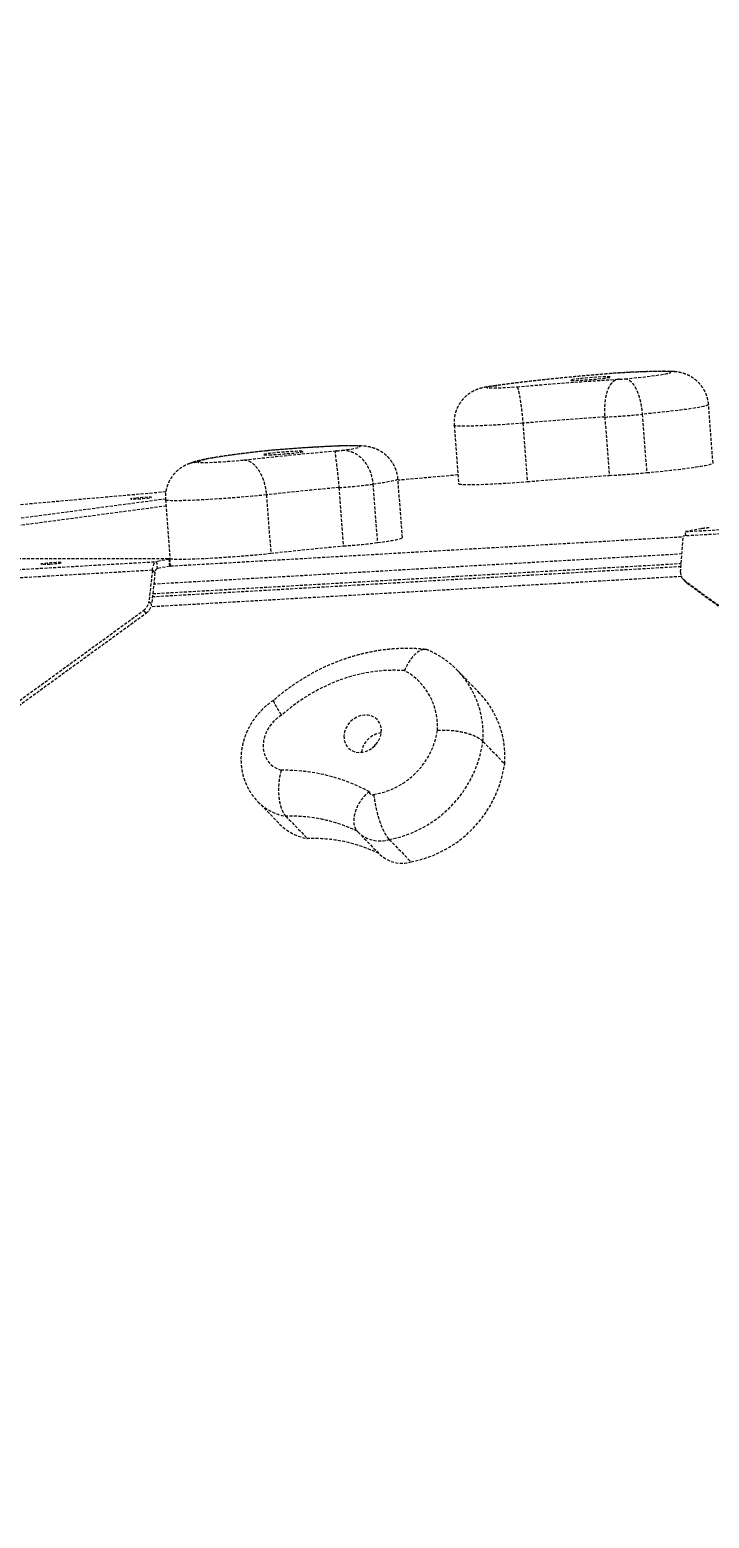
# Model space of a CAD drawing. Header units: millimetres. Extents: x -6061 to 5100, y -3651 to 3328.
# Drawn here: x -2573 to -2283, y -201 to 434 of the extents above; entities that cross this region are included whole.
import ezdxf

# ---------------------------------------------------------------- set-up
doc = ezdxf.new("R2010")
doc.units = ezdxf.units.MM
doc.linetypes.add('HIDDEN', pattern=[1.905, 1.27, -0.635])
for name, color, linetype in [('DIKOM_ОБЪЕКТ', 7, 'Continuous'), ('DIKOM_РАЗМЕР_ЗОНА', 7, 'Continuous'), ('DIKOM_РАЗМЕР_ОБЪЕКТА', 7, 'Continuous')]:
    doc.layers.add(name, color=color, linetype=linetype)
doc.styles.add('style1', font='arialbd.ttf', dxfattribs={"width": 0.8})
doc.dimstyles.new('1-50', dxfattribs={"dimtxt": 300, "dimasz": 200, "dimexe": 100, "dimexo": 0, "dimgap": 100, "dimtad": 1, "dimtxsty": 'style1', "dimcen": 200, "dimclrd": 7, "dimclre": 7, "dimclrt": 7, "dimadec": 1, "dimazin": 2, "dimtfac": 1, "dimtmove": 0, "dimatfit": 2, "dimfxl": 0, "dimlwd": 25, "dimlwe": 18, "dimarcsym": 0})

# ---------------------------------------------------------------- blocks, each defined once
blk = doc.blocks.new('*D0')
at = {"layer": 'Defpoints', "color": 0, "transparency": 16777216}
for p in [(3244.44, 1090.08), (-2954.24, -571.35), (3244.44, -1487.03)]:
    blk.add_point(p, dxfattribs=at)
at = {"layer": 'DIKOM_РАЗМЕР_ОБЪЕКТА', "color": 7, "lineweight": 18, "transparency": 16777216}
for p, q in [((3244.44, 1090.08), (3244.44, -1587.03)), ((-2954.24, -571.35), (-2954.24, -1587.03))]:
    blk.add_line(p, q, dxfattribs=at)
at = {"layer": 'DIKOM_РАЗМЕР_ОБЪЕКТА', "color": 7, "lineweight": 25, "transparency": 16777216}
blk.add_line((-2754.24, -1487.03), (3044.44, -1487.03), dxfattribs=at)
at = {"layer": 'DIKOM_РАЗМЕР_ОБЪЕКТА', "color": 7, "transparency": 16777216}
for points in [[(-2754.24, -1453.69), (-2754.24, -1520.36), (-2954.24, -1487.03)], [(3044.44, -1453.69), (3044.44, -1520.36), (3244.44, -1487.03)]]:
    blk.add_solid(points, dxfattribs=at)
at = {"layer": 'DIKOM_РАЗМЕР_ОБЪЕКТА', "color": 7, "transparency": 16777216, "insert": (279.31, -1118.98), "char_height": 300, "attachment_point": 5, "style": 'style1'}
blk.add_mtext('{\\fArial|b0|i0|c204|p34;\\H1.75x;6200}', dxfattribs=at)
blk = doc.blocks.new('*D1')
at = {"layer": 'Defpoints', "color": 0, "transparency": 16777216}
for p in [(2324.34, 3327.92), (-5419.16, -2822.08), (-1808.64, -2822.08)]:
    blk.add_point(p, dxfattribs=at)
at = {"layer": 'DIKOM_РАЗМЕР_ЗОНА', "color": 7, "lineweight": 18, "transparency": 16777216}
for p, q in [((2324.34, 3327.92), (-5519.16, 3327.92)), ((-1808.64, -2822.08), (-5519.16, -2822.08))]:
    blk.add_line(p, q, dxfattribs=at)
at = {"layer": 'DIKOM_РАЗМЕР_ЗОНА', "color": 7, "lineweight": 25, "transparency": 16777216}
blk.add_line((-5419.16, 3127.92), (-5419.16, -2622.08), dxfattribs=at)
at = {"layer": 'DIKOM_РАЗМЕР_ЗОНА', "color": 7, "transparency": 16777216}
for points in [[(-5452.49, 3127.92), (-5385.83, 3127.92), (-5419.16, 3327.92)], [(-5452.49, -2622.08), (-5385.83, -2622.08), (-5419.16, -2822.08)]]:
    blk.add_solid(points, dxfattribs=at)
at = {"layer": 'DIKOM_РАЗМЕР_ЗОНА', "color": 7, "transparency": 16777216, "insert": (-5787.21, -178.18), "char_height": 300, "attachment_point": 5, "rotation": 90, "style": 'style1'}
blk.add_mtext('{\\fArial|b0|i0|c204|p34;\\H1.75x;6150}', dxfattribs=at)
blk = doc.blocks.new('*D2')
at = {"layer": 'Defpoints', "color": 0, "transparency": 16777216}
for p in [(5097.78, 1174.32), (-4808.91, -571.39), (5097.78, -3550.63)]:
    blk.add_point(p, dxfattribs=at)
at = {"layer": 'DIKOM_РАЗМЕР_ЗОНА', "color": 7, "lineweight": 18, "transparency": 16777216}
for p, q in [((5097.78, 1174.32), (5097.78, -3650.63)), ((-4808.91, -571.39), (-4808.91, -3650.63))]:
    blk.add_line(p, q, dxfattribs=at)
at = {"layer": 'DIKOM_РАЗМЕР_ЗОНА', "color": 7, "lineweight": 25, "transparency": 16777216}
blk.add_line((-4608.91, -3550.63), (4897.78, -3550.63), dxfattribs=at)
at = {"layer": 'DIKOM_РАЗМЕР_ЗОНА', "color": 7, "transparency": 16777216}
for points in [[(-4608.91, -3517.3), (-4608.91, -3583.96), (-4808.91, -3550.63)], [(4897.78, -3517.3), (4897.78, -3583.96), (5097.78, -3550.63)]]:
    blk.add_solid(points, dxfattribs=at)
at = {"layer": 'DIKOM_РАЗМЕР_ЗОНА', "color": 7, "transparency": 16777216, "insert": (864.15, -3182.58), "char_height": 300, "attachment_point": 5, "style": 'style1'}
blk.add_mtext('{\\fArial|b0|i0|c204|p34;\\H1.75x;9900}', dxfattribs=at)
blk = doc.blocks.new('*D3')
at = {"layer": 'Defpoints', "color": 0, "transparency": 16777216}
for p in [(-3174.2, 1527.92), (2804.07, 1527.92), (-2373.39, -1022.08)]:
    blk.add_point(p, dxfattribs=at)
at = {"layer": 'DIKOM_РАЗМЕР_ОБЪЕКТА', "color": 7, "lineweight": 18, "transparency": 16777216}
for p, q in [((2804.07, 1527.92), (-3274.2, 1527.92)), ((-2373.39, -1022.08), (-3274.2, -1022.08))]:
    blk.add_line(p, q, dxfattribs=at)
at = {"layer": 'DIKOM_РАЗМЕР_ОБЪЕКТА', "color": 7, "lineweight": 25, "transparency": 16777216}
blk.add_line((-3174.2, -822.08), (-3174.2, 1327.92), dxfattribs=at)
at = {"layer": 'DIKOM_РАЗМЕР_ОБЪЕКТА', "color": 7, "transparency": 16777216}
for points in [[(-3207.54, 1327.92), (-3140.87, 1327.92), (-3174.2, 1527.92)], [(-3207.54, -822.08), (-3140.87, -822.08), (-3174.2, -1022.08)]]:
    blk.add_solid(points, dxfattribs=at)
at = {"layer": 'DIKOM_РАЗМЕР_ОБЪЕКТА', "color": 7, "transparency": 16777216, "insert": (-3542.25, 166.98), "char_height": 300, "attachment_point": 5, "rotation": 90, "style": 'style1'}
blk.add_mtext('{\\fArial|b0|i0|c204|p34;\\H1.75x;2550}', dxfattribs=at)

msp = doc.modelspace()

# ---------------------------------------------------------------- linework, layer by layer
at = {"layer": 'DIKOM_ОБЪЕКТ', "color": 7, "linetype": 'HIDDEN', "lineweight": 15}
for p, q in [((-2281.506, 248.992), (-2283.416, 273.891)), ((-2327.687, 268.595), (-2325.777, 243.696)), ((-2311.694, 269.775), (-2309.784, 244.876)), ((-2391.943, 265.068), (-2390.033, 240.169)), ((-2362.621, 265.943), (-2360.711, 241.044)), ((-2414.02, 217.241), (-2415.93, 242.14)), ((-2390.319, 243.892), (-2415.891, 241.636)), ((-2390.318, 243.884), (-2415.89, 241.628)), ((-2514.939, 236.669), (-2614.919, 227.85)), ((-2514.94, 236.662), (-2614.814, 227.852)), ((-2472.064, 235.384), (-2470.154, 210.485)), ((-2441.119, 238.522), (-2439.21, 213.623)), ((-2426.602, 239.955), (-2424.692, 215.056)), ((-2608.735, 221.334), (-2515.104, 233.765)), ((-2608.506, 218.346), (-2514.899, 230.774)), ((-2515.092, 233.285), (-2513.182, 208.386)), ((-2158.476, 225.605), (-2294.181, 217.835)), ((-2293.27, 219.741), (-2157.564, 227.51)), ((-2512.976, 205.085), (-2294.199, 217.593)), ((-2295.319, 202.469), (-2294.181, 217.835)), ((-2286.465, 220.982), (-2293.27, 219.741)), ((-2293.128, 217.896), (-2293.27, 219.741)), ((-2294.746, 210.201), (-2520.108, 197.317)), ((-2520.701, 203.253), (-2656.017, 195.514)), ((-2654.25, 199.207), (-2518.934, 206.947)), ((-2513.917, 208.172), (-2626.527, 208.159)), ((-2520.701, 203.253), (-2522.135, 190.013)), ((-2520.701, 203.253), (-2519.588, 202.112)), ((-2295.148, 204.78), (-2520.696, 191.885)), ((-2520.544, 193.291), (-2295.044, 206.183)), ((-2513.537, 207.987), (-2518.934, 206.947)), ((-2518.934, 206.947), (-2518.705, 203.959)), ((-2513.308, 205), (-2518.705, 203.959)), ((-2513.308, 205), (-2513.537, 207.987)), ((-2512.939, 205.118), (-2513.168, 208.106)), ((-2295.038, 200.586), (-2521.316, 187.649)), ((-2519.588, 202.112), (-2521.022, 188.872)), ((-2294.268, 199.401), (-2293.155, 198.26)), ((-2293.805, 199.002), (-2146.389, 91.909)), ((-2293.805, 199.002), (-2292.693, 197.861)), ((-2292.693, 197.861), (-2145.276, 90.768)), ((-2697.532, 60.402), (-2524.442, 186.169)), ((-2696.42, 59.261), (-2523.329, 185.028)), ((-2523.329, 185.028), (-2524.442, 186.169)), ((-2522.135, 190.013), (-2521.022, 188.872)), ((-2381.069, 150.889), (-2390.34, 160.399)), ((-2379.662, 130.278), (-2370.392, 120.768)), ((-2475.661, 104.596), (-2466.39, 95.086)), ((-2463.753, 98.405), (-2454.482, 88.895)), ((-2433.436, 92.237), (-2432.916, 91.678)), ((-2432.942, 91.654), (-2423.671, 82.143)), ((-2419.624, 88.485), (-2410.353, 78.974))]:
    msp.add_line(p, q, dxfattribs=at)
at = {"layer": 'DIKOM_ОБЪЕКТ', "color": 7, "linetype": 'HIDDEN', "lineweight": 15, "flags": 128}
for points in [[(-2324.736, 287.15), (-2329.625, 286.742), (-2334.449, 286.322), (-2339.181, 285.892), (-2343.796, 285.455), (-2348.269, 285.012), (-2352.576, 284.568), (-2356.695, 284.123), (-2360.602, 283.68), (-2364.278, 283.242), (-2367.702, 282.811), (-2370.856, 282.388), (-2373.723, 281.978)], [(-2342.003, 284.23), (-2341.331, 284.205), (-2340.35, 284.212), (-2339.1, 284.25), (-2337.631, 284.318), (-2336.005, 284.413), (-2334.287, 284.531), (-2332.548, 284.668), (-2330.86, 284.817), (-2329.29, 284.973), (-2327.904, 285.129), (-2326.758, 285.279), (-2325.899, 285.416), (-2325.363, 285.536), (-2325.17, 285.633), (-2325.33, 285.703), (-2325.836, 285.743), (-2326.667, 285.752), (-2327.788, 285.73), (-2329.154, 285.676), (-2330.71, 285.595), (-2332.39, 285.487), (-2334.128, 285.359), (-2335.85, 285.216), (-2337.488, 285.062), (-2338.973, 284.906), (-2340.246, 284.752), (-2341.253, 284.607), (-2341.955, 284.478), (-2342.321, 284.369), (-2342.337, 284.285), (-2342.003, 284.23)], [(-2319.09, 284.884), (-2316.096, 285.17), (-2313.256, 285.46), (-2310.604, 285.75), (-2308.175, 286.037), (-2305.999, 286.317), (-2304.103, 286.586), (-2302.511, 286.841), (-2301.243, 287.079), (-2300.314, 287.297), (-2299.737, 287.492), (-2299.519, 287.662), (-2299.663, 287.804), (-2300.165, 287.917)], [(-2373.723, 281.978), (-2375.271, 281.778), (-2376.516, 281.59), (-2377.423, 281.42), (-2377.966, 281.271), (-2378.132, 281.149), (-2377.916, 281.057), (-2377.323, 280.996), (-2376.37, 280.969), (-2375.082, 280.976), (-2373.496, 281.018), (-2371.655, 281.093), (-2369.608, 281.198), (-2367.413, 281.332), (-2365.128, 281.49)], [(-2365.128, 281.49), (-2359.673, 281.95), (-2354.174, 282.398), (-2348.652, 282.832), (-2343.124, 283.251), (-2337.612, 283.654), (-2332.133, 284.038), (-2326.707, 284.403), (-2321.353, 284.748)], [(-2283.416, 273.891), (-2283.451, 273.796), (-2283.786, 273.584), (-2284.472, 273.348), (-2285.503, 273.089), (-2286.87, 272.809), (-2288.563, 272.511), (-2290.568, 272.197), (-2292.869, 271.869), (-2295.446, 271.531), (-2298.28, 271.184), (-2301.347, 270.833), (-2304.623, 270.479), (-2308.081, 270.125), (-2311.694, 269.775)], [(-2327.687, 268.595), (-2331.995, 268.309), (-2336.347, 268.008), (-2340.729, 267.693), (-2345.129, 267.365), (-2349.532, 267.025), (-2353.924, 266.674), (-2358.291, 266.313), (-2362.621, 265.943)], [(-2362.621, 265.943), (-2365.83, 265.704), (-2369.004, 265.484), (-2372.104, 265.287), (-2375.092, 265.114), (-2377.932, 264.968), (-2380.587, 264.85), (-2383.027, 264.763), (-2385.219, 264.707), (-2387.138, 264.682), (-2388.759, 264.69), (-2390.063, 264.729), (-2391.034, 264.8), (-2391.659, 264.902), (-2391.931, 265.033), (-2391.943, 265.068)], [(-2471.73, 254.204), (-2475.688, 253.761), (-2479.419, 253.321), (-2482.904, 252.888), (-2486.122, 252.464), (-2489.057, 252.05), (-2491.694, 251.65), (-2494.017, 251.265), (-2496.015, 250.897), (-2497.677, 250.549), (-2498.993, 250.222), (-2499.958, 249.918), (-2500.565, 249.639)], [(-2481.535, 250.282), (-2477.161, 250.777), (-2472.595, 251.274), (-2467.853, 251.772), (-2462.952, 252.269), (-2457.907, 252.762), (-2452.738, 253.251), (-2447.463, 253.733), (-2442.099, 254.207)], [(-2470.905, 252.471), (-2469.55, 252.522), (-2468.004, 252.603), (-2466.328, 252.709), (-2464.592, 252.836), (-2462.867, 252.979), (-2461.223, 253.132), (-2459.727, 253.288), (-2458.442, 253.442), (-2457.419, 253.588), (-2456.7, 253.718), (-2456.315, 253.828), (-2456.279, 253.913), (-2456.595, 253.97), (-2457.249, 253.997), (-2458.214, 253.992), (-2459.45, 253.955), (-2460.908, 253.889), (-2462.528, 253.795), (-2464.242, 253.678), (-2465.982, 253.543), (-2467.675, 253.394), (-2469.253, 253.238), (-2470.651, 253.082), (-2471.811, 252.932), (-2472.687, 252.793), (-2473.241, 252.672), (-2473.453, 252.574), (-2473.312, 252.503), (-2472.825, 252.461), (-2472.011, 252.45), (-2470.905, 252.471)], [(-2438.96, 256.287), (-2441.631, 256.193), (-2444.52, 256.069), (-2447.599, 255.917), (-2450.838, 255.737), (-2454.203, 255.532), (-2457.661, 255.303), (-2461.178, 255.053), (-2464.719, 254.785), (-2468.248, 254.501), (-2471.73, 254.204)], [(-2439.735, 254.406), (-2437.675, 254.682), (-2435.905, 254.945), (-2434.447, 255.194), (-2433.321, 255.424), (-2432.541, 255.632), (-2432.115, 255.817), (-2432.05, 255.975), (-2432.346, 256.105), (-2433, 256.205), (-2434.002, 256.274), (-2435.342, 256.311), (-2437.001, 256.315), (-2438.96, 256.287)], [(-2500.565, 249.639), (-2501.112, 249.49), (-2501.281, 249.368), (-2501.068, 249.275), (-2500.478, 249.214), (-2499.527, 249.187), (-2498.243, 249.194), (-2496.659, 249.235), (-2494.819, 249.309), (-2492.774, 249.415), (-2490.579, 249.548), (-2488.295, 249.706), (-2485.985, 249.885), (-2483.71, 250.078), (-2481.535, 250.282)], [(-2309.784, 244.876), (-2306.172, 245.226), (-2302.713, 245.58), (-2299.437, 245.934), (-2296.37, 246.285), (-2293.536, 246.632), (-2290.959, 246.97), (-2288.658, 247.298), (-2286.653, 247.612), (-2284.961, 247.91), (-2283.593, 248.19), (-2282.562, 248.449), (-2281.877, 248.685), (-2281.541, 248.897), (-2281.506, 248.992)], [(-2415.93, 242.14), (-2416.084, 241.946), (-2416.59, 241.722), (-2417.445, 241.474), (-2418.64, 241.205), (-2420.167, 240.916), (-2422.013, 240.609), (-2424.164, 240.288), (-2426.602, 239.955)], [(-2360.711, 241.044), (-2356.382, 241.414), (-2352.014, 241.775), (-2347.622, 242.126), (-2343.219, 242.466), (-2338.819, 242.794), (-2334.437, 243.109), (-2330.085, 243.41), (-2325.777, 243.696)], [(-2472.064, 235.384), (-2474.95, 235.096), (-2477.975, 234.814), (-2481.1, 234.539), (-2484.288, 234.277), (-2487.5, 234.03), (-2490.695, 233.801), (-2493.834, 233.593), (-2496.878, 233.408), (-2499.791, 233.249), (-2502.536, 233.119), (-2505.079, 233.017), (-2507.388, 232.946), (-2509.437, 232.907), (-2511.198, 232.9), (-2512.65, 232.925), (-2513.777, 232.981), (-2514.562, 233.069), (-2514.998, 233.187), (-2515.092, 233.285)], [(-2441.119, 238.522), (-2445.343, 238.14), (-2449.491, 237.752), (-2453.549, 237.361), (-2457.505, 236.966), (-2461.346, 236.57), (-2465.061, 236.173), (-2468.637, 235.778), (-2472.064, 235.384)], [(-2390.033, 240.169), (-2390.021, 240.134), (-2389.749, 240.003), (-2389.124, 239.901), (-2388.153, 239.83), (-2386.849, 239.791), (-2385.228, 239.783), (-2383.309, 239.808), (-2381.117, 239.864), (-2378.678, 239.952), (-2376.022, 240.069), (-2373.182, 240.215), (-2370.194, 240.388), (-2367.094, 240.585), (-2363.92, 240.805), (-2360.711, 241.044)], [(-2527.422, 234.044), (-2528.489, 233.929), (-2529.315, 233.82), (-2529.833, 233.725), (-2530, 233.652), (-2529.805, 233.607), (-2529.262, 233.594), (-2528.415, 233.613), (-2527.333, 233.664), (-2526.103, 233.741), (-2524.826, 233.84), (-2523.605, 233.951), (-2522.538, 234.066), (-2521.713, 234.175), (-2521.195, 234.27), (-2521.027, 234.343), (-2521.223, 234.388), (-2521.766, 234.402), (-2522.613, 234.382), (-2523.695, 234.332), (-2524.924, 234.254), (-2526.201, 234.156), (-2527.422, 234.044)], [(-2424.692, 215.056), (-2422.254, 215.389), (-2420.104, 215.71), (-2418.257, 216.017), (-2416.73, 216.306), (-2415.535, 216.575), (-2414.68, 216.823), (-2414.174, 217.047), (-2414.02, 217.241)], [(-2513.182, 208.386), (-2513.088, 208.288), (-2512.653, 208.17), (-2511.867, 208.082), (-2510.74, 208.026), (-2509.288, 208.001), (-2507.527, 208.008), (-2505.479, 208.047), (-2503.169, 208.118), (-2500.626, 208.22), (-2497.881, 208.35), (-2494.969, 208.509), (-2491.924, 208.694), (-2488.785, 208.902), (-2485.59, 209.131), (-2482.379, 209.378), (-2479.191, 209.64), (-2476.065, 209.915), (-2473.04, 210.197), (-2470.154, 210.485)], [(-2470.154, 210.485), (-2466.727, 210.879), (-2463.151, 211.274), (-2459.436, 211.671), (-2455.595, 212.067), (-2451.639, 212.462), (-2447.581, 212.853), (-2443.433, 213.241), (-2439.21, 213.623)], [(-2564.633, 205.92), (-2563.357, 206.015), (-2562.117, 206.124), (-2561.012, 206.239), (-2560.132, 206.351), (-2559.548, 206.449), (-2559.308, 206.527), (-2559.432, 206.578), (-2559.908, 206.597), (-2560.699, 206.584), (-2561.741, 206.54), (-2562.948, 206.467), (-2564.224, 206.372), (-2565.464, 206.263), (-2566.57, 206.148), (-2567.449, 206.037), (-2568.033, 205.938), (-2568.273, 205.861), (-2568.149, 205.81), (-2567.673, 205.79), (-2566.882, 205.803), (-2565.84, 205.848), (-2564.633, 205.92)], [(-2520.701, 203.253), (-2520.597, 203.996), (-2520.452, 204.68), (-2520.27, 205.294), (-2520.053, 205.825), (-2519.806, 206.263), (-2519.534, 206.6), (-2519.242, 206.829), (-2518.934, 206.947)], [(-2513.537, 207.987), (-2513.348, 208.028), (-2513.225, 208.065), (-2513.171, 208.097), (-2513.186, 208.123), (-2513.269, 208.145), (-2513.421, 208.16), (-2513.638, 208.169), (-2513.917, 208.172)], [(-2292.693, 197.861), (-2293.062, 198.169), (-2293.155, 198.26)], [(-2413.144, 160.474), (-2417.653, 160.647), (-2422.218, 160.485), (-2426.814, 159.988), (-2431.417, 159.158), (-2436.002, 158.001), (-2440.544, 156.523), (-2445.019, 154.731), (-2449.403, 152.635), (-2453.673, 150.246), (-2457.805, 147.577), (-2461.778, 144.643), (-2465.57, 141.459)], [(-2465.57, 141.459), (-2467.472, 140.158), (-2469.181, 138.594), (-2470.652, 136.81), (-2471.844, 134.854), (-2472.723, 132.78), (-2473.267, 130.646), (-2473.459, 128.508), (-2473.296, 126.427), (-2472.781, 124.458), (-2471.928, 122.657), (-2470.761, 121.071), (-2469.312, 119.745), (-2467.62, 118.714), (-2465.732, 118.008)], [(-2438.985, 132.703), (-2438.909, 131.125), (-2438.508, 129.647), (-2437.799, 128.331), (-2436.812, 127.23), (-2435.586, 126.388), (-2434.171, 125.842), (-2432.626, 125.612), (-2431.014, 125.709), (-2429.401, 126.128), (-2427.853, 126.852), (-2426.432, 127.852), (-2425.198, 129.087), (-2424.201, 130.505), (-2423.482, 132.05), (-2423.07, 133.657), (-2422.982, 135.262), (-2423.221, 136.798), (-2423.779, 138.202), (-2424.631, 139.417), (-2425.744, 140.393), (-2427.071, 141.09), (-2428.558, 141.481), (-2430.145, 141.547), (-2431.766, 141.288), (-2433.355, 140.713), (-2434.847, 139.847), (-2436.181, 138.724), (-2437.302, 137.39), (-2438.164, 135.901), (-2438.733, 134.317), (-2438.985, 132.703)]]:
    msp.add_lwpolyline(points, dxfattribs=at)
at = {"layer": 'DIKOM_ОБЪЕКТ', "color": 7, "linetype": 'HIDDEN', "lineweight": 15}
for centre, radius, start, end in [((-2304.681, 38.454), 249.504, 88.962992, 94.610303), ((-2321.219, 301.437), 16.69, 269.542324, 277.328742), ((-2343.139, 587.232), 319.011, 272.776363, 275.656942), ((-2442.568, 273.902), 19.7, 271.365623, 278.267872), ((-2341.232, 562.375), 319.053, 272.776474, 275.656712), ((-2457.155, 475.264), 237.284, 273.875103, 277.398233), ((-2279.679, 177.228), 44.277, 94.440264, 98.816035), ((-2455.245, 450.364), 237.283, 273.874981, 277.398171), ((-2517.581, 202.286), 2.015, 123.915268, 184.956041), ((-2513.285, 205.564), 0.565, 267.727782, 307.839697), ((-2291.487, 202.077), 3.851, 174.157345, 232.994564), ((-2527.682, 190.728), 5.593, 305.399521, 352.651148), ((-2526.569, 189.587), 5.593, 305.399678, 352.651089), ((-2425.999, 136.785), 26.951, 356.014788, 61.513012), ((-2419.044, 133.271), 39.495, 355.653664, 43.365938), ((-2409.639, 123.808), 39.365, 355.570123, 43.467026), ((-2421.891, 124.254), 9.728, 96.748531, 171.787153), ((-2431.408, 139.986), 32.691, 278.971331, 351.072318), ((-2422.616, 124.998), 4.944, 118.847881, 149.686975), ((-2428.884, 137.34), 49.725, 280.73223, 351.835081), ((-2419.613, 127.83), 49.726, 280.732261, 351.83507), ((-2464.431, 41.62), 76.399, 61.553382, 90.975205), ((-2426.945, 108.605), 1.111, 170.176456, 304.888826), ((-2460.128, 119.926), 21.823, 224.582965, 260.439057), ((-2461.432, 33.374), 65.073, 64.405867, 92.043484), ((-2450.821, 110.485), 21.898, 224.686036, 260.376505), ((-2452.162, 23.864), 65.073, 64.405807, 92.043418), ((-2423.601, 101.343), 13.459, 226.051414, 287.184167), ((-2414.33, 91.833), 13.46, 226.049017, 287.18346)]:
    msp.add_arc(centre, radius, start, end, dxfattribs=at)
for points, knots in [([(-2324.682, 287.172), (-2326.216, 287.045), (-2329.291, 286.791), (-2333.845, 286.396), (-2338.336, 285.991), (-2342.733, 285.579), (-2347.019, 285.161), (-2351.174, 284.74), (-2355.181, 284.316), (-2359.024, 283.892), (-2362.687, 283.468), (-2366.159, 283.046), (-2369.422, 282.628), (-2372.281, 282.241), (-2373.949, 281.996), (-2374.69, 281.888)], [0, 0, 0, 0, 0.07715951, 0.15473806, 0.23234804, 0.31000529, 0.38772548, 0.46553024, 0.54344476, 0.62150713, 0.69975611, 0.77826122, 0.85712024, 0.93646658, 1, 1, 1, 1]), ([(-2324.676, 287.11), (-2324.696, 287.136), (-2324.716, 287.164), (-2324.735, 287.151), (-2324.736, 287.15)], [0, 0, 0, 0, 0.9435813, 1, 1, 1, 1]), ([(-2297.88, 287.932), (-2298.076, 287.946), (-2298.969, 288.012), (-2300.469, 288.059), (-2302.571, 288.08), (-2304.78, 288.063), (-2307.196, 288.014), (-2309.844, 287.934), (-2312.643, 287.825), (-2315.588, 287.691), (-2318.671, 287.531), (-2321.702, 287.359), (-2323.742, 287.23), (-2324.679, 287.171)], [0, 0, 0, 0, 0.0332845, 0.1515957, 0.252367, 0.3475932, 0.4479488, 0.5449705, 0.6402034, 0.7343861, 0.8279168, 0.9210139, 1, 1, 1, 1]), ([(-2296.978, 287.835), (-2298.016, 287.923), (-2299.08, 288.012), (-2300.14, 287.919), (-2300.165, 287.917)], [0, 0, 0, 0, 0.9760829, 1, 1, 1, 1]), ([(-2283.442, 273.884), (-2283.446, 274.037), (-2283.463, 274.911), (-2283.803, 276.456), (-2284.437, 278.439), (-2285.325, 280.242), (-2286.391, 281.854), (-2287.603, 283.263), (-2288.917, 284.463), (-2290.287, 285.453), (-2291.658, 286.236), (-2292.974, 286.824), (-2294.19, 287.246), (-2295.29, 287.537), (-2296.224, 287.727), (-2296.741, 287.801), (-2296.978, 287.834)], [0, 0, 0, 0, 0.0203513, 0.1164529, 0.2087653, 0.2977209, 0.3835508, 0.4663332, 0.5460238, 0.6223704, 0.6948675, 0.7627658, 0.8259191, 0.886231, 0.94796, 1, 1, 1, 1]), ([(-2374.213, 281.95), (-2374.514, 281.913), (-2375.431, 281.801), (-2376.86, 281.606), (-2378.249, 281.384), (-2379.449, 281.149), (-2380.483, 280.901), (-2381.57, 280.575), (-2382.728, 280.141), (-2384.031, 279.525), (-2385.432, 278.679), (-2386.846, 277.592), (-2388.187, 276.272), (-2389.393, 274.738), (-2390.412, 273.017), (-2391.206, 271.147), (-2391.738, 269.168), (-2392.023, 267.127), (-2391.96, 265.757), (-2391.929, 265.074)], [0, 0, 0, 0, 0.0378859, 0.1156564, 0.1999548, 0.2561767, 0.3074291, 0.3483583, 0.3906235, 0.4386091, 0.4927138, 0.5505022, 0.6110756, 0.6737837, 0.7379061, 0.8029234, 0.8684941, 0.9344043, 1, 1, 1, 1]), ([(-2374.453, 281.847), (-2374.224, 281.906), (-2373.982, 281.969), (-2373.735, 281.977), (-2373.723, 281.978)], [0, 0, 0, 0, 0.94773268, 1, 1, 1, 1]), ([(-2365.128, 281.49), (-2365.127, 281.49), (-2365.059, 281.44), (-2364.899, 281.13), (-2364.613, 280.166), (-2364.321, 278.922), (-2364.007, 277.318), (-2363.69, 275.429), (-2363.378, 273.272), (-2363.09, 270.946), (-2362.828, 268.471), (-2362.691, 266.794), (-2362.621, 265.943)], [0, 0, 0, 0, 0.0020431, 0.145147, 0.2509364, 0.359759, 0.4650841, 0.5734338, 0.6785536, 0.7867079, 0.8918285, 1, 1, 1, 1]), ([(-2321.353, 284.748), (-2321.359, 284.747), (-2321.838, 284.689), (-2322.66, 284.51), (-2323.783, 283.973), (-2324.832, 283.067), (-2325.766, 281.736), (-2326.53, 280.061), (-2327.111, 278.121), (-2327.524, 275.93), (-2327.757, 273.586), (-2327.831, 271.107), (-2327.735, 269.441), (-2327.687, 268.595)], [0, 0, 0, 0, 0.0010795, 0.0812513, 0.1643714, 0.2682198, 0.3751112, 0.4780693, 0.5839555, 0.686485, 0.7919585, 0.8944888, 1, 1, 1, 1]), ([(-2319.09, 284.884), (-2319.084, 284.883), (-2318.527, 284.879), (-2317.658, 284.64), (-2316.473, 283.763), (-2315.466, 282.583), (-2314.532, 281.039), (-2313.693, 279.186), (-2312.971, 277.066), (-2312.384, 274.749), (-2311.937, 272.293), (-2311.775, 270.614), (-2311.694, 269.775)], [0, 0, 0, 0, 0.0016776, 0.1432353, 0.2503969, 0.357558, 0.4646486, 0.5717368, 0.6788014, 0.7858661, 0.8929339, 1, 1, 1, 1]), ([(-2472.084, 254.19), (-2472.085, 254.19), (-2473.386, 254.045), (-2475.918, 253.766), (-2479.538, 253.341), (-2482.96, 252.921), (-2486.175, 252.503), (-2489.178, 252.088), (-2491.964, 251.676), (-2494.541, 251.264), (-2496.93, 250.844), (-2499.2, 250.393), (-2501.097, 249.956), (-2502.687, 249.502), (-2503.755, 249.158), (-2504.408, 248.891), (-2504.613, 248.807)], [0, 0, 0, 0, 0.0000601, 0.0820075, 0.1641318, 0.2465469, 0.3293585, 0.4127357, 0.4969412, 0.5824368, 0.6700903, 0.7617875, 0.8627927, 0.9293813, 0.9778373, 1, 1, 1, 1]), ([(-2472.074, 254.119), (-2471.966, 254.162), (-2471.853, 254.208), (-2471.735, 254.204), (-2471.73, 254.204)], [0, 0, 0, 0, 0.9533074, 1, 1, 1, 1]), ([(-2438.249, 256.341), (-2438.52, 256.332), (-2439.654, 256.298), (-2441.787, 256.217), (-2444.703, 256.087), (-2447.764, 255.932), (-2450.942, 255.753), (-2454.216, 255.551), (-2457.563, 255.33), (-2460.956, 255.089), (-2464.37, 254.832), (-2467.771, 254.56), (-2470.33, 254.346), (-2471.723, 254.222), (-2472.018, 254.195)], [0, 0, 0, 0, 0.0303718, 0.1269199, 0.2225337, 0.3174351, 0.4118696, 0.5059922, 0.5999086, 0.6937002, 0.7874249, 0.8811361, 0.9748715, 1, 1, 1, 1]), ([(-2442.099, 254.207), (-2442.102, 254.206), (-2442.317, 254.161), (-2442.545, 254.013), (-2442.693, 253.536), (-2442.68, 252.698), (-2442.548, 251.436), (-2442.34, 249.826), (-2442.093, 247.942), (-2441.827, 245.797), (-2441.568, 243.487), (-2441.323, 241.03), (-2441.188, 239.366), (-2441.119, 238.522)], [0, 0, 0, 0, 0.00108123, 0.08125689, 0.16437769, 0.26822524, 0.37511057, 0.47807252, 0.58395672, 0.68648676, 0.79195907, 0.89448956, 1, 1, 1, 1]), ([(-2439.735, 254.406), (-2439.724, 254.407), (-2438.768, 254.451), (-2437.159, 254.298), (-2434.956, 253.538), (-2433.08, 252.457), (-2431.365, 251.001), (-2429.851, 249.225), (-2428.583, 247.167), (-2427.594, 244.896), (-2426.893, 242.469), (-2426.699, 240.793), (-2426.602, 239.955)], [0, 0, 0, 0, 0.001679, 0.1432352, 0.2503999, 0.3575619, 0.4646498, 0.5717363, 0.678804, 0.7858675, 0.8929347, 1, 1, 1, 1]), ([(-2438.173, 256.268), (-2438.417, 256.294), (-2438.68, 256.322), (-2438.941, 256.289), (-2438.96, 256.287)], [0, 0, 0, 0, 0.9269482, 1, 1, 1, 1]), ([(-2415.934, 242.138), (-2415.934, 242.156), (-2415.936, 242.901), (-2416.232, 244.33), (-2416.814, 246.343), (-2417.665, 248.18), (-2418.701, 249.827), (-2419.89, 251.273), (-2421.189, 252.512), (-2422.552, 253.539), (-2423.927, 254.359), (-2425.257, 254.981), (-2426.493, 255.429), (-2427.615, 255.742), (-2428.635, 255.958), (-2429.607, 256.11), (-2430.631, 256.224), (-2431.948, 256.318), (-2433.544, 256.371), (-2435.493, 256.383), (-2437.048, 256.367), (-2437.976, 256.347), (-2438.172, 256.343)], [0, 0, 0, 0, 0.0014341, 0.0591378, 0.1145265, 0.1678744, 0.2193424, 0.2689948, 0.3168146, 0.3626793, 0.4063196, 0.4472927, 0.4853923, 0.5214823, 0.5578716, 0.597074, 0.643303, 0.7043491, 0.8028928, 0.8928194, 0.9772851, 1, 1, 1, 1]), ([(-2502.845, 249.299), (-2503.029, 249.257), (-2503.488, 249.154), (-2504.346, 248.911), (-2505.445, 248.532), (-2506.7, 247.986), (-2508.075, 247.226), (-2509.495, 246.224), (-2510.87, 244.986), (-2512.13, 243.525), (-2513.222, 241.867), (-2514.098, 240.045), (-2514.733, 238.1), (-2515.081, 236.075), (-2515.194, 234.451), (-2515.084, 233.526), (-2515.056, 233.284)], [0, 0, 0, 0, 0.0374236, 0.0931963, 0.1494451, 0.211438, 0.2824591, 0.3595391, 0.4406828, 0.5250792, 0.6117268, 0.6998075, 0.7887866, 0.8783175, 0.9681699, 1, 1, 1, 1]), ([(-2502.83, 249.226), (-2502.097, 249.404), (-2501.347, 249.586), (-2500.582, 249.638), (-2500.565, 249.639)], [0, 0, 0, 0, 0.9785085, 1, 1, 1, 1]), ([(-2481.535, 250.282), (-2481.526, 250.282), (-2480.922, 250.281), (-2479.846, 250.056), (-2478.313, 249.208), (-2476.984, 248.06), (-2475.73, 246.544), (-2474.616, 244.73), (-2473.653, 242.634), (-2472.895, 240.352), (-2472.329, 237.906), (-2472.153, 236.233), (-2472.064, 235.384)], [0, 0, 0, 0, 0.00204147, 0.1451488, 0.25093798, 0.35975995, 0.46508396, 0.57343542, 0.67855334, 0.78670641, 0.89182797, 1, 1, 1, 1]), ([(-2404.063, 169.496), (-2404.798, 169.572), (-2407.099, 169.811), (-2411.014, 169.978), (-2415.807, 169.905), (-2420.628, 169.527), (-2425.459, 168.852), (-2430.28, 167.881), (-2435.073, 166.619), (-2439.819, 165.068), (-2444.5, 163.237), (-2449.097, 161.131), (-2453.591, 158.759), (-2457.968, 156.132), (-2462.203, 153.25), (-2465.897, 150.476), (-2468.093, 148.566), (-2468.996, 147.78)], [0, 0, 0, 0, 0.0327459, 0.1026508, 0.1726589, 0.2428326, 0.3131607, 0.3836272, 0.4542115, 0.5248992, 0.5956748, 0.6665222, 0.7374323, 0.8083908, 0.8793885, 0.9504189, 1, 1, 1, 1]), ([(-2403.062, 169.2), (-2403.365, 169.32), (-2404.039, 169.586), (-2405.211, 169.502), (-2406.509, 169.055), (-2407.84, 168.192), (-2409.167, 166.963), (-2410.454, 165.385), (-2411.818, 163.276), (-2412.687, 161.544), (-2413.139, 160.486), (-2413.144, 160.474)], [0, 0, 0, 0, 0.0987445, 0.2197051, 0.3406722, 0.4620781, 0.5834923, 0.7060556, 0.8286273, 0.9980413, 1, 1, 1, 1]), ([(-2390.34, 160.381), (-2391.112, 161.145), (-2392.733, 162.748), (-2395.463, 164.904), (-2398.449, 166.888), (-2401.006, 168.297), (-2402.575, 169.008), (-2403.051, 169.224)], [0, 0, 0, 0, 0.2097224, 0.4396944, 0.669651, 0.8998432, 1, 1, 1, 1]), ([(-2469.001, 147.817), (-2469.013, 147.809), (-2469.892, 147.271), (-2471.525, 146.012), (-2473.824, 143.98), (-2475.905, 141.707), (-2477.76, 139.243), (-2479.363, 136.608), (-2480.69, 133.831), (-2481.725, 130.944), (-2482.451, 127.981), (-2482.859, 124.979), (-2482.942, 121.975), (-2482.699, 119.008), (-2482.137, 116.113), (-2481.263, 113.329), (-2480.096, 110.682), (-2478.641, 108.215), (-2477.16, 106.181), (-2476.073, 105.069), (-2475.647, 104.634)], [0, 0, 0, 0, 0.0008426, 0.0612721, 0.1218713, 0.1826673, 0.2436224, 0.3046865, 0.3658007, 0.4268954, 0.4878859, 0.5486748, 0.6091638, 0.6692672, 0.7289204, 0.7880915, 0.8467747, 0.9050038, 0.9628322, 1, 1, 1, 1]), ([(-2468.986, 147.768), (-2469.019, 147.74), (-2469.1, 147.67), (-2468.938, 147.17), (-2468.543, 146.338), (-2467.896, 145.181), (-2466.949, 143.611), (-2466.098, 142.279), (-2465.577, 141.471), (-2465.57, 141.459)], [0, 0, 0, 0, 0.1112467, 0.275043, 0.4435701, 0.6077934, 0.7767418, 0.9966601, 1, 1, 1, 1]), ([(-2379.662, 130.278), (-2380.014, 130.596), (-2380.717, 131.231), (-2382.235, 132.119), (-2384.052, 132.925), (-2386.14, 133.627), (-2388.441, 134.201), (-2390.884, 134.636), (-2393.404, 134.915), (-2396.167, 135.046), (-2398.061, 134.992), (-2399.088, 134.914), (-2399.113, 134.912)], [0, 0, 0, 0, 0.1073065, 0.2146154, 0.3219185, 0.4292262, 0.5365474, 0.6438754, 0.7512594, 0.8586341, 0.9966441, 1, 1, 1, 1]), ([(-2465.732, 118.008), (-2465.736, 117.993), (-2466.035, 116.944), (-2466.457, 115.037), (-2466.799, 112.233), (-2466.903, 109.721), (-2466.808, 107.26), (-2466.523, 104.965), (-2466.057, 102.853), (-2465.432, 101.032), (-2464.664, 99.485), (-2464.059, 98.769), (-2463.753, 98.405)], [0, 0, 0, 0, 0.00204183, 0.14514553, 0.25093621, 0.3597579, 0.46508394, 0.57343415, 0.67855347, 0.78670756, 0.8918312, 1, 1, 1, 1]), ([(-2428.039, 108.795), (-2428.047, 108.791), (-2428.607, 108.476), (-2429.633, 107.644), (-2431.067, 106.095), (-2432.384, 104.225), (-2433.48, 102.147), (-2434.264, 100.055), (-2434.717, 98.064), (-2434.851, 96.195), (-2434.658, 94.55), (-2434.204, 93.181), (-2433.684, 92.534), (-2433.442, 92.232)], [0, 0, 0, 0, 0.0011021, 0.0825747, 0.1670367, 0.2725618, 0.3811781, 0.4858006, 0.5933993, 0.6975832, 0.8047594, 0.9089489, 1, 1, 1, 1]), ([(-2426.31, 107.694), (-2426.308, 107.683), (-2426.125, 106.7), (-2425.871, 104.848), (-2425.345, 102.126), (-2424.768, 99.653), (-2424.076, 97.248), (-2423.293, 94.973), (-2422.43, 92.899), (-2421.515, 91.086), (-2420.568, 89.56), (-2419.939, 88.843), (-2419.624, 88.485)], [0, 0, 0, 0, 0.0016821, 0.1432383, 0.2503983, 0.357561, 0.4646513, 0.5717372, 0.6788019, 0.7858684, 0.8929371, 1, 1, 1, 1])]:
    msp.add_open_spline(points, degree=3, knots=knots, dxfattribs=at)

# ---------------------------------------------------------------- dimensions: what is measured, and where the dimension line sits
at = {"layer": 'DIKOM_РАЗМЕР_ЗОНА'}
dim = msp.add_linear_dim(base=(-5419.159, -2822.077), p1=(2324.34, 3327.923), p2=(-1808.638, -2822.077), angle=90, text='{\\fArial|b0|i0|c204|p34;\\H1.75x;<>}', dimstyle='1-50', dxfattribs=at)
dim.commit()
dim.dimension.update_dxf_attribs({"geometry": '*D1', "text_midpoint": (-5419.159, -178.183), "dimtype": 160})
dim = msp.add_linear_dim(base=(5097.777, -3550.63), p1=(-4808.913, -571.389), p2=(5097.777, 1174.316), text='{\\fArial|b0|i0|c204|p34;\\H1.75x;9900}', dimstyle='1-50', dxfattribs=at)
dim.commit()
dim.dimension.update_dxf_attribs({"geometry": '*D2', "text_midpoint": (864.153, -3550.63), "dimtype": 160})
at = {"layer": 'DIKOM_РАЗМЕР_ОБЪЕКТА'}
dim = msp.add_linear_dim(base=(-3174.204, 1527.923), p1=(-2373.391, -1022.077), p2=(2804.073, 1527.923), angle=90, text='{\\fArial|b0|i0|c204|p34;\\H1.75x;<>}', dimstyle='1-50', dxfattribs=at)
dim.commit()
dim.dimension.update_dxf_attribs({"geometry": '*D3', "text_midpoint": (-3174.204, 166.976), "dimtype": 160})
dim = msp.add_linear_dim(base=(3244.443, -1487.027), p1=(-2954.235, -571.349), p2=(3244.443, 1090.082), text='{\\fArial|b0|i0|c204|p34;\\H1.75x;6200}', dimstyle='1-50', dxfattribs=at)
dim.commit()
dim.dimension.update_dxf_attribs({"geometry": '*D0', "text_midpoint": (279.308, -1487.027), "dimtype": 160})

doc.saveas('drawing.dxf')
